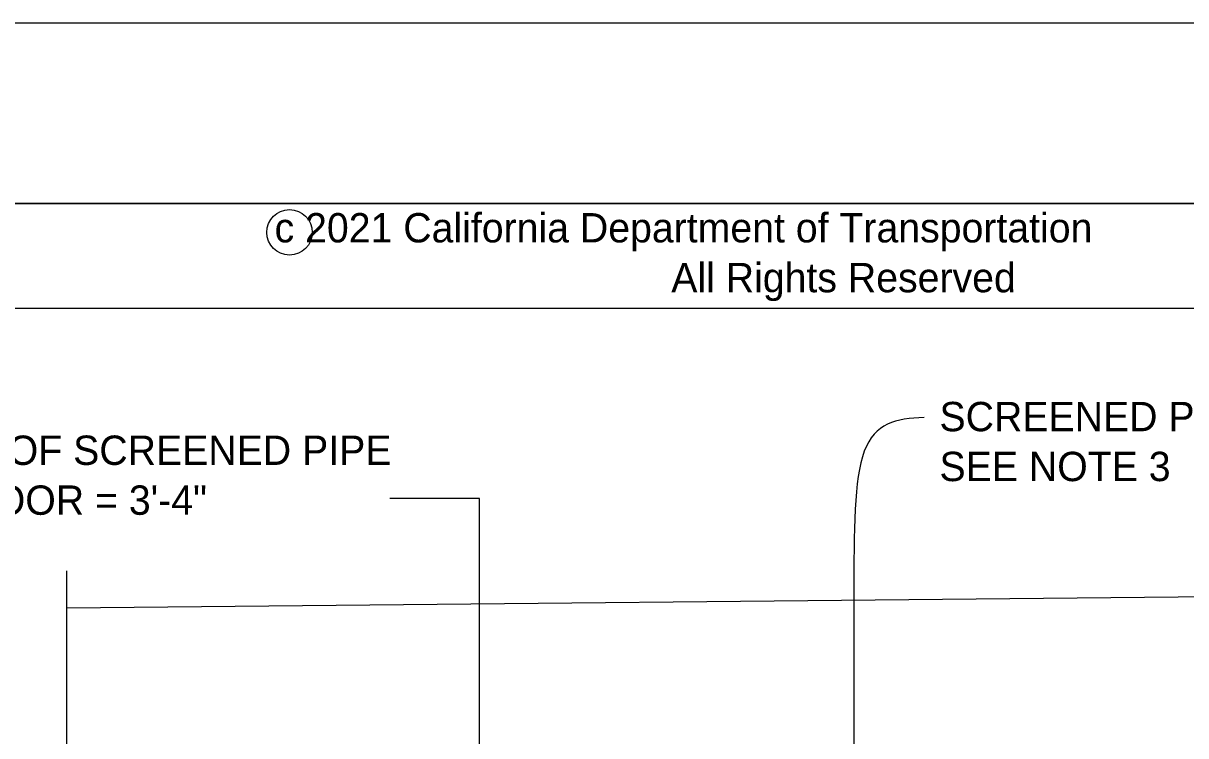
# Model space of a CAD drawing. Extents: x -893 to 867, y -474 to 712.
# Drawn here: x -229.6 to 47.7, y 542 to 712 of the extents above; entities that cross this region are included whole.
import ezdxf

# ---------------------------------------------------------------- set-up
doc = ezdxf.new("R2010")
doc.units = 0
for name, color, linetype in [('60 Nongeo Data', 7, 'Continuous'), ('border_PLOTTING-ELEMENTS', 7, 'Continuous'), ('border_rw_22x34_Cut_Lines', 7, 'Continuous'), ('border_SHEET', 7, 'Continuous'), ('border_WITHIN-BORDER-anno', 7, 'Continuous'), ('pp_PRESENTATION', 7, 'Continuous')]:
    doc.layers.add(name, color=color, linetype=linetype)

msp = doc.modelspace()

# ---------------------------------------------------------------- linework, layer by layer
at = {"layer": '60 Nongeo Data'}
for p, q in [((-120.82, 598.54), (-142.17, 598.54)), ((-120.82, 485.96), (-120.82, 598.54)), ((-219.23, 572.48), (146.46, 576.14))]:
    msp.add_line(p, q, dxfattribs=at)
msp.add_open_spline([(-14.68, 617.87), (-21.5, 617.67), (-31.48, 615.38), (-31.48, 578.77), (-31.48, 523.27), (-31.48, 464.84), (-51.3, 455.9)], degree=3, dxfattribs=at)
at = {"layer": 'border_PLOTTING-ELEMENTS'}
for points in [[(-893.45, -474.04), (866.55, -474.04), (866.55, 711.96), (-893.45, 711.96)], [(-863.45, -431.04), (836.55, -431.04), (836.55, 668.96), (-863.45, 668.96)]]:
    msp.add_lwpolyline(points, close=True, dxfattribs=at)
at = {"layer": 'border_rw_22x34_Cut_Lines'}
msp.add_line((-863.45, 668.96), (836.55, 668.96), dxfattribs=at)
at = {"layer": 'border_SHEET'}
msp.add_line((-813.45, 643.96), (811.55, 643.96), dxfattribs=at)
at = {"layer": 'border_WITHIN-BORDER-anno'}
msp.add_circle((-166.12, 662.07), 5.42, dxfattribs=at)
at = {"layer": 'pp_PRESENTATION'}
msp.add_line((-219.23, 458.25), (-219.23, 581.28), dxfattribs=at)

# ---------------------------------------------------------------- texts
at = {"layer": '60 Nongeo Data'}
for s, height, p in [('SCREENED PIPE SUPPORT,', 7.0004, (-11.05, 614.62)), ('MAXIMUM HEIGHT OF SCREENED PIPE', 7.0004, (-319.15, 606.59)), ('SEE NOTE 3', 7, (-11.05, 602.72)), ('INVERT ABOVE FLOOR = 3\'-4"', 7.0004, (-319.15, 594.69))]:
    msp.add_text(s, height=height, dxfattribs=at).set_placement(p)
at = {"layer": 'border_WITHIN-BORDER-anno'}
for s, p in [('c 2021 California Department of Transportation', (-169.68, 659.67)), ('All Rights Reserved', (-75.04, 647.77))]:
    msp.add_text(s, height=7, dxfattribs=at).set_placement(p)

doc.saveas('drawing.dxf')
